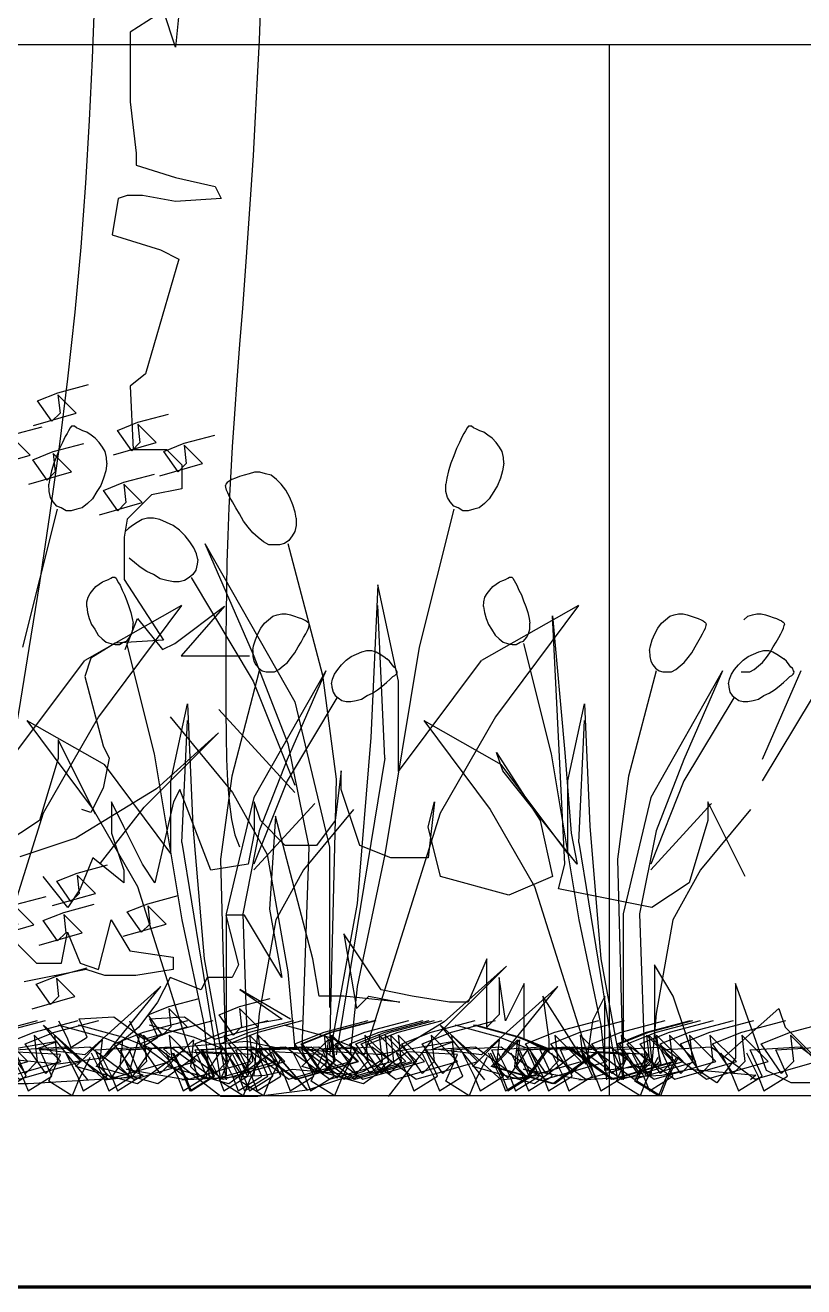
# Model space of a CAD drawing. Header units: metres. Extents: x -109 to 591, y -5 to 592.
# Drawn here: x 586.758 to 587.166, y 6.575 to 7.235 of the extents above; entities that cross this region are included whole.
import ezdxf

# ---------------------------------------------------------------- set-up
doc = ezdxf.new("R2010")
doc.units = ezdxf.units.M
doc.header["$LTSCALE"] = 0.03
doc.layers.add('ARBOLES', color=118, linetype='Continuous')
doc.layers.add('Areas verdes', color=74, linetype='Continuous')
doc.layers.add('Muro', color=7, linetype='Continuous', lineweight=70)
doc.layers.add('Muro bajo', color=7, linetype='Continuous', lineweight=30)

# ---------------------------------------------------------------- blocks, each defined once
blk = doc.blocks.new('palm1')
at = {"layer": 'ARBOLES', "color": 33}
for points in [[(295.68638, 19.70565), (295.68803, 19.66105), (295.69019, 19.616), (295.69297, 19.57033), (295.69646, 19.5239), (295.70077, 19.47655), (295.70599, 19.42812), (295.71218, 19.37865), (295.71911, 19.32888), (295.72649, 19.27971), (295.73406, 19.23208), (295.74152, 19.1869), (295.7486, 19.14509), (295.75502, 19.10756), (295.76049, 19.07524)], [(295.56564, 19.70102), (295.56679, 19.67435), (295.56809, 19.64684), (295.56955, 19.61877), (295.57116, 19.59044), (295.57292, 19.56213), (295.57483, 19.53409), (295.57684, 19.50647), (295.57888, 19.47939), (295.5809, 19.45297), (295.58285, 19.4273), (295.58466, 19.40253), (295.58628, 19.37874), (295.58765, 19.35607), (295.58873, 19.33458), (295.58954, 19.31414), (295.59013, 19.29458), (295.59052, 19.27573), (295.59075, 19.25742), (295.59087, 19.23948), (295.59092, 19.22172), (295.59093, 19.20398), (295.59091, 19.18618), (295.59077, 19.16859), (295.59041, 19.15158), (295.5897, 19.1355), (295.58853, 19.12073), (295.58678, 19.10763), (295.58435, 19.09655), (295.58111, 19.08787)], [(295.62082, 19.73728), (295.62742, 19.66911), (295.63622, 19.6955), (295.66042, 19.68011), (295.66042, 19.62953), (295.65602, 19.59215), (295.65602, 19.58336), (295.62742, 19.57456), (295.59881, 19.56796), (295.59441, 19.55917), (295.62742, 19.55697), (295.65162, 19.56137), (295.66262, 19.56137), (295.66922, 19.55917), (295.67362, 19.53278), (295.63842, 19.52179), (295.62522, 19.51519), (295.64942, 19.43164), (295.66042, 19.42284), (295.65822, 19.37666), (295.63402, 19.37666), (295.62302, 19.36567), (295.62302, 19.34808), (295.64502, 19.34368), (295.66262, 19.32609), (295.66482, 19.3129), (295.66482, 19.28211), (295.63622, 19.23814), (295.67142, 19.23594), (295.68903, 19.22494), (295.69343, 19.21175), (295.68022, 19.16118), (295.67582, 19.15238), (295.68022, 19.13039), (295.68903, 19.1128), (295.69563, 19.115)]]:
    blk.add_lwpolyline(points, dxfattribs=at)
at = {"layer": 'ARBOLES', "color": 108}
for points in [[(295.68577, 19.11151), (295.71286, 19.16566), (295.71286, 19.15212), (295.72641, 19.107), (295.7535, 19.08895)], [(295.21354, 19.0663), (295.24064, 19.12045), (295.24064, 19.10691), (295.25419, 19.06178), (295.28128, 19.04373), (295.34901, 19.05727), (295.3445, 19.07532), (295.35353, 19.25583), (295.3445, 19.15655), (295.33998, 19.09789), (295.33547, 19.07532), (295.38966, 19.14301), (295.39417, 19.15655), (295.36256, 19.10691), (295.35353, 19.0663), (295.38514, 19.05276), (295.43481, 19.0663), (295.44384, 19.1024), (295.43933, 19.12045), (295.44384, 19.07984), (295.47094, 19.07984), (295.49352, 19.08886), (295.50706, 19.12948), (295.50706, 19.14301), (295.51158, 19.10691), (295.52513, 19.08886), (295.5477, 19.08886), (295.56577, 19.10691), (295.57028, 19.12045), (295.57028, 19.09789), (295.5748, 19.07532), (295.60189, 19.07081), (295.62447, 19.12948), (295.62899, 19.12045), (295.64253, 19.06178), (295.65156, 19.07532), (295.66511, 19.1024), (295.67414, 19.12045), (295.67414, 19.09789), (295.66511, 19.07081), (295.66511, 19.06178), (295.68769, 19.07984), (295.69672, 19.05727), (295.70575, 19.04373), (295.72381, 19.0663)]]:
    blk.add_lwpolyline(points, dxfattribs=at)
at = {"layer": 'ARBOLES', "color": 53}
for points in [[(295.66409, 19.23123), (295.65506, 19.2538), (295.63699, 19.23123), (295.62796, 19.23575), (295.59184, 19.26282), (295.62345, 19.22672), (295.60087, 19.22672), (295.58732, 19.22672), (295.57377, 19.22672)], [(295.682, 19.07599), (295.65039, 19.11661), (295.5962, 19.17076), (295.64136, 19.13014), (295.70006, 19.09404), (295.7407, 19.08051)], [(295.47275, 18.90644), (295.44114, 18.94706), (295.38695, 19.00121), (295.43211, 18.9606), (295.49081, 18.92449), (295.53146, 18.91096), (295.56307, 18.94706), (295.53146, 18.91096), (295.56758, 18.90644), (295.59467, 18.90644), (295.65338, 18.95157), (295.66241, 18.91998), (295.73466, 18.91547), (295.80691, 18.91547)]]:
    blk.add_lwpolyline(points, dxfattribs=at)
at = {"layer": 'ARBOLES', "color": 72}
for points in [[(295.75563, 19.03031), (295.72853, 19.00324), (295.7195, 19.00324), (295.71047, 19.00324), (295.70595, 19.0258), (295.69692, 19.00324), (295.68338, 18.99872), (295.67434, 19.03482), (295.6608, 19.01226), (295.62919, 19.00775), (295.62919, 18.99872), (295.65628, 18.99421), (295.67886, 18.99421), (295.69241, 18.99872), (295.73756, 18.9897)], [(295.22959, 18.93428), (295.18895, 18.97038), (295.18443, 18.95684), (295.15734, 18.92976)], [(295.16637, 18.91623), (295.17992, 18.91623), (295.19798, 18.92525), (295.22056, 18.98843), (295.22056, 18.97038), (295.22056, 18.93428), (295.23411, 18.91623), (295.24765, 18.92525), (295.26572, 18.9794), (295.27926, 19.00197), (295.27926, 18.95233), (295.27475, 18.92976), (295.31539, 18.92525), (295.31539, 18.9794), (295.32442, 18.96135), (295.32894, 18.92976), (295.36055, 18.9794), (295.35603, 18.94781), (295.35603, 18.93879), (295.37409, 18.94781), (295.37409, 18.98843), (295.38764, 18.96135), (295.39216, 18.99294), (295.39216, 18.96587), (295.40119, 18.95684), (295.40119, 19.00648), (295.41473, 18.97489), (295.42828, 18.97489), (295.45537, 18.9794), (295.47795, 18.98392), (295.50505, 19.02453), (295.49602, 18.97038), (295.48698, 18.9794), (295.46441, 18.97489), (295.50505, 18.9794), (295.52311, 18.9794), (295.52763, 19.00648), (295.55472, 19.11027), (295.55923, 19.04258), (295.5502, 18.99294), (295.5773, 19.03807), (295.59084, 19.03807), (295.58181, 19.00197), (295.58633, 18.99294), (295.60439, 18.99294), (295.60891, 18.98392), (295.63149, 18.99294), (295.64052, 18.97489), (295.65406, 18.95684), (295.68116, 18.93428), (295.71277, 18.92976), (295.75792, 18.93428)]]:
    blk.add_lwpolyline(points, dxfattribs=at)

msp = doc.modelspace()

# ---------------------------------------------------------------- linework, layer by layer
msp.add_line((587.06392, 7.22491), (587.06392, 6.67491))
at = {"layer": 'Areas verdes', "color": 6, "linetype": 'Continuous'}
for p, q in [((586.77908, 7.01989), (586.77776, 7.01678)), ((586.78009, 7.02144), (586.77908, 7.01989)), ((586.78094, 7.02299), (586.78009, 7.02144)), ((586.78172, 7.02454), (586.78094, 7.02299)), ((586.78242, 7.02532), (586.78172, 7.02454)), ((586.78312, 7.02532), (586.78242, 7.02532)), ((586.78405, 7.02532), (586.78312, 7.02532)), ((586.78513, 7.02454), (586.78405, 7.02532)), ((586.78661, 7.02377), (586.78513, 7.02454)), ((586.78839, 7.02299), (586.78661, 7.02377)), ((586.79049, 7.02221), (586.78839, 7.02299)), ((586.79266, 7.02066), (586.79049, 7.02221)), ((586.79483, 7.01911), (586.79266, 7.02066)), ((586.98681, 7.01989), (586.9855, 7.01678)), ((586.98782, 7.02144), (586.98681, 7.01989)), ((586.98868, 7.02299), (586.98782, 7.02144)), ((586.98945, 7.02454), (586.98868, 7.02299)), ((586.99015, 7.02532), (586.98945, 7.02454)), ((586.99085, 7.02532), (586.99015, 7.02532)), ((586.99178, 7.02532), (586.99085, 7.02532)), ((586.99287, 7.02454), (586.99178, 7.02532)), ((586.99434, 7.02377), (586.99287, 7.02454)), ((586.99613, 7.02299), (586.99434, 7.02377)), ((586.99822, 7.02221), (586.99613, 7.02299)), ((587.00039, 7.02066), (586.99822, 7.02221)), ((587.00257, 7.01911), (587.00039, 7.02066)), ((586.77621, 7.01368), (586.77474, 7.0098)), ((586.77776, 7.01678), (586.77621, 7.01368)), ((586.79693, 7.01678), (586.79483, 7.01911)), ((586.79863, 7.01445), (586.79693, 7.01678)), ((586.80003, 7.01213), (586.79863, 7.01445)), ((586.98394, 7.01368), (586.98247, 7.0098)), ((586.9855, 7.01678), (586.98394, 7.01368)), ((587.00466, 7.01678), (587.00257, 7.01911)), ((587.00637, 7.01445), (587.00466, 7.01678)), ((587.00776, 7.01213), (587.00637, 7.01445)), ((586.77474, 7.0098), (586.77326, 7.00592)), ((586.80073, 7.00902), (586.80003, 7.01213)), ((586.80088, 7.00592), (586.80073, 7.00902)), ((586.98247, 7.0098), (586.981, 7.00592)), ((587.00846, 7.00902), (587.00776, 7.01213)), ((587.00862, 7.00592), (587.00846, 7.00902)), ((586.77202, 7.00204), (586.77109, 6.99816)), ((586.77326, 7.00592), (586.77202, 7.00204)), ((586.80034, 7.00204), (586.79925, 6.99816)), ((586.80088, 7.00592), (586.80034, 7.00204)), ((586.87275, 6.99971), (586.87035, 6.99894)), ((586.87539, 7.00049), (586.87275, 6.99971)), ((586.87819, 7.00126), (586.87539, 7.00049)), ((586.88106, 7.00126), (586.87819, 7.00126)), ((586.88401, 7.00049), (586.88106, 7.00126)), ((586.88688, 6.99971), (586.88401, 7.00049)), ((586.88967, 6.99738), (586.88688, 6.99971)), ((586.97975, 7.00204), (586.97882, 6.99816)), ((586.981, 7.00592), (586.97975, 7.00204)), ((587.00807, 7.00204), (587.00699, 6.99816)), ((587.00862, 7.00592), (587.00807, 7.00204)), ((586.77109, 6.99816), (586.77062, 6.99506)), ((586.7707, 6.99118), (586.77062, 6.99506)), ((586.7977, 6.99428), (586.79569, 6.99118)), ((586.79925, 6.99816), (586.7977, 6.99428)), ((586.86329, 6.99506), (586.86306, 6.99428)), ((586.86313, 6.99351), (586.86306, 6.99428)), ((586.86352, 6.99195), (586.86313, 6.99351)), ((586.86391, 6.99583), (586.86329, 6.99506)), ((586.86499, 6.99661), (586.86391, 6.99583)), ((586.86639, 6.99738), (586.86499, 6.99661)), ((586.86818, 6.99816), (586.86639, 6.99738)), ((586.87035, 6.99894), (586.86818, 6.99816)), ((586.89223, 6.99506), (586.88967, 6.99738)), ((586.89464, 6.99195), (586.89223, 6.99506)), ((586.97882, 6.99816), (586.97836, 6.99506)), ((586.97843, 6.99118), (586.97836, 6.99506)), ((587.00544, 6.99428), (587.00342, 6.99118)), ((587.00699, 6.99816), (587.00544, 6.99428)), ((586.77148, 6.98807), (586.7707, 6.99118)), ((586.77287, 6.98575), (586.77148, 6.98807)), ((586.79336, 6.9873), (586.7908, 6.98497)), ((586.79569, 6.99118), (586.79336, 6.9873)), ((586.8643, 6.9904), (586.86352, 6.99195)), ((586.86538, 6.98807), (586.8643, 6.9904)), ((586.86678, 6.98575), (586.86538, 6.98807)), ((586.89665, 6.98807), (586.89464, 6.99195)), ((586.89828, 6.98419), (586.89665, 6.98807)), ((586.97921, 6.98807), (586.97843, 6.99118)), ((586.98061, 6.98575), (586.97921, 6.98807)), ((587.00109, 6.9873), (586.99853, 6.98497)), ((587.00342, 6.99118), (587.00109, 6.9873)), ((586.77474, 6.98342), (586.77287, 6.98575)), ((586.77699, 6.98264), (586.77474, 6.98342)), ((586.77955, 6.98109), (586.77699, 6.98264)), ((586.78234, 6.98109), (586.77955, 6.98109)), ((586.78521, 6.98187), (586.78234, 6.98109)), ((586.78808, 6.98264), (586.78521, 6.98187)), ((586.7908, 6.98497), (586.78808, 6.98264)), ((586.86841, 6.98264), (586.86678, 6.98575)), ((586.87035, 6.97954), (586.86841, 6.98264)), ((586.87252, 6.97566), (586.87035, 6.97954)), ((586.89945, 6.98031), (586.89828, 6.98419)), ((586.90007, 6.97721), (586.89945, 6.98031)), ((586.98247, 6.98342), (586.98061, 6.98575)), ((586.98472, 6.98264), (586.98247, 6.98342)), ((586.98728, 6.98109), (586.98472, 6.98264)), ((586.99007, 6.98109), (586.98728, 6.98109)), ((586.99294, 6.98187), (586.99007, 6.98109)), ((586.99582, 6.98264), (586.99294, 6.98187)), ((586.99853, 6.98497), (586.99582, 6.98264)), ((586.81433, 6.97333), (586.81223, 6.97178)), ((586.81673, 6.97488), (586.81433, 6.97333)), ((586.81937, 6.97643), (586.81673, 6.97488)), ((586.82224, 6.97721), (586.81937, 6.97643)), ((586.82535, 6.97721), (586.82224, 6.97721)), ((586.82868, 6.97643), (586.82535, 6.97721)), ((586.83217, 6.97488), (586.82868, 6.97643)), ((586.83559, 6.97333), (586.83217, 6.97488)), ((586.83892, 6.971), (586.83559, 6.97333)), ((586.87485, 6.97256), (586.87252, 6.97566)), ((586.89999, 6.97333), (586.89929, 6.97023)), ((586.90007, 6.97721), (586.89999, 6.97333)), ((586.81045, 6.97023), (586.81223, 6.97178)), ((586.84187, 6.9679), (586.83892, 6.971)), ((586.84443, 6.9648), (586.84187, 6.9679)), ((586.87733, 6.96945), (586.87485, 6.97256)), ((586.88005, 6.96712), (586.87733, 6.96945)), ((586.88284, 6.9648), (586.88005, 6.96712)), ((586.89797, 6.9679), (586.89611, 6.96557)), ((586.89929, 6.97023), (586.89797, 6.9679)), ((586.84653, 6.96169), (586.84443, 6.9648)), ((586.84785, 6.95859), (586.84653, 6.96169)), ((586.88571, 6.96324), (586.88284, 6.9648)), ((586.88858, 6.96324), (586.88571, 6.96324)), ((586.8913, 6.96324), (586.88858, 6.96324)), ((586.89386, 6.96402), (586.8913, 6.96324)), ((586.89611, 6.96557), (586.89386, 6.96402)), ((586.81534, 6.95393), (586.81254, 6.95626)), ((586.81844, 6.95161), (586.81534, 6.95393)), ((586.84823, 6.95316), (586.84746, 6.95005)), ((586.84847, 6.95549), (586.84785, 6.95859)), ((586.84847, 6.95549), (586.84823, 6.95316)), ((586.82178, 6.94928), (586.81844, 6.95161)), ((586.82527, 6.94773), (586.82178, 6.94928)), ((586.82884, 6.9454), (586.82527, 6.94773)), ((586.84598, 6.94773), (586.84405, 6.94617)), ((586.84746, 6.95005), (586.84598, 6.94773)), ((586.79357, 6.93958), (586.79525, 6.94144)), ((586.79525, 6.94144), (586.79699, 6.94268)), ((586.79699, 6.94268), (586.79873, 6.94392)), ((586.79873, 6.94392), (586.8004, 6.94454)), ((586.8004, 6.94454), (586.80183, 6.94516)), ((586.80183, 6.94516), (586.80301, 6.94579)), ((586.80301, 6.94579), (586.80388, 6.94641)), ((586.80388, 6.94641), (586.80462, 6.94641)), ((586.80462, 6.94641), (586.80518, 6.94641)), ((586.80518, 6.94641), (586.80574, 6.94579)), ((586.80574, 6.94579), (586.80636, 6.94454)), ((586.80636, 6.94454), (586.80704, 6.9433)), ((586.80704, 6.9433), (586.80785, 6.94206)), ((586.80785, 6.94206), (586.80891, 6.93958)), ((586.83233, 6.94462), (586.82884, 6.9454)), ((586.83574, 6.94385), (586.83233, 6.94462)), ((586.83885, 6.94385), (586.83574, 6.94385)), ((586.84164, 6.94462), (586.83885, 6.94385)), ((586.84405, 6.94617), (586.84164, 6.94462)), ((587.00131, 6.93958), (587.00298, 6.94144)), ((587.00298, 6.94144), (587.00472, 6.94268)), ((587.00472, 6.94268), (587.00646, 6.94392)), ((587.00646, 6.94392), (587.00814, 6.94454)), ((587.00814, 6.94454), (587.00956, 6.94516)), ((587.00956, 6.94516), (587.01074, 6.94579)), ((587.01074, 6.94579), (587.01161, 6.94641)), ((587.01161, 6.94641), (587.01236, 6.94641)), ((587.01236, 6.94641), (587.01292, 6.94641)), ((587.01292, 6.94641), (587.01347, 6.94579)), ((587.01347, 6.94579), (587.0141, 6.94454)), ((587.0141, 6.94454), (587.01478, 6.9433)), ((587.01478, 6.9433), (587.01558, 6.94206)), ((587.01558, 6.94206), (587.01664, 6.93958)), ((586.79041, 6.93089), (586.79053, 6.93337)), ((586.79053, 6.93337), (586.79109, 6.93585)), ((586.79109, 6.93585), (586.79221, 6.93772)), ((586.79221, 6.93772), (586.79357, 6.93958)), ((586.80891, 6.93958), (586.81015, 6.93709)), ((586.81015, 6.93709), (586.81133, 6.93399)), ((586.81133, 6.93399), (586.81251, 6.93089)), ((586.99814, 6.93089), (586.99827, 6.93337)), ((586.99827, 6.93337), (586.99882, 6.93585)), ((586.99882, 6.93585), (586.99994, 6.93772)), ((586.99994, 6.93772), (587.00131, 6.93958)), ((587.01664, 6.93958), (587.01788, 6.93709)), ((587.01788, 6.93709), (587.01906, 6.93399)), ((587.01906, 6.93399), (587.02024, 6.93089)), ((586.79041, 6.93089), (586.79084, 6.92778)), ((586.79084, 6.92778), (586.79171, 6.92468)), ((586.81251, 6.93089), (586.8135, 6.92778)), ((586.8135, 6.92778), (586.81424, 6.92468)), ((586.8901, 6.92654), (586.89246, 6.92716)), ((586.89246, 6.92716), (586.89475, 6.92716)), ((586.89475, 6.92716), (586.89699, 6.92654)), ((586.99814, 6.93089), (586.99858, 6.92778)), ((586.99858, 6.92778), (586.99945, 6.92468)), ((587.02024, 6.93089), (587.02123, 6.92778)), ((587.02123, 6.92778), (587.02198, 6.92468)), ((587.09783, 6.92654), (587.10019, 6.92716)), ((587.10019, 6.92716), (587.10249, 6.92716)), ((587.10249, 6.92716), (587.10472, 6.92654)), ((587.13878, 6.92654), (587.14113, 6.92716)), ((587.14113, 6.92716), (587.14343, 6.92716)), ((587.14343, 6.92716), (587.14567, 6.92654)), ((586.79171, 6.92468), (586.79295, 6.92158)), ((586.79295, 6.92158), (586.79457, 6.91909)), ((586.81424, 6.92468), (586.81462, 6.9222)), ((586.81455, 6.91909), (586.81462, 6.9222)), ((586.88159, 6.91971), (586.88352, 6.9222)), ((586.88352, 6.9222), (586.88557, 6.92406)), ((586.88557, 6.92406), (586.8878, 6.92592)), ((586.8878, 6.92592), (586.8901, 6.92654)), ((586.89699, 6.92654), (586.8991, 6.92592)), ((586.8991, 6.92592), (586.90102, 6.9253)), ((586.90102, 6.9253), (586.90276, 6.92468)), ((586.90276, 6.92468), (586.90419, 6.92406)), ((586.90419, 6.92406), (586.90531, 6.92344)), ((586.90531, 6.92344), (586.90618, 6.92282)), ((586.90618, 6.92282), (586.90667, 6.9222)), ((586.90649, 6.91971), (586.9068, 6.92096)), ((586.90667, 6.9222), (586.90686, 6.92158)), ((586.9068, 6.92096), (586.90686, 6.92158)), ((586.99945, 6.92468), (587.00069, 6.92158)), ((587.00069, 6.92158), (587.0023, 6.91909)), ((587.02198, 6.92468), (587.02235, 6.9222)), ((587.02229, 6.91909), (587.02235, 6.9222)), ((587.08933, 6.91971), (587.09125, 6.9222)), ((587.09125, 6.9222), (587.0933, 6.92406)), ((587.0933, 6.92406), (587.09554, 6.92592)), ((587.09554, 6.92592), (587.09783, 6.92654)), ((587.10472, 6.92654), (587.10683, 6.92592)), ((587.10683, 6.92592), (587.10876, 6.9253)), ((587.10876, 6.9253), (587.1105, 6.92468)), ((587.1105, 6.92468), (587.11192, 6.92406)), ((587.11192, 6.92406), (587.11304, 6.92344)), ((587.11304, 6.92344), (587.11391, 6.92282)), ((587.11391, 6.92282), (587.11441, 6.9222)), ((587.11422, 6.91971), (587.11453, 6.92096)), ((587.11441, 6.9222), (587.11459, 6.92158)), ((587.11453, 6.92096), (587.11459, 6.92158)), ((587.13424, 6.92406), (587.13648, 6.92592)), ((587.13648, 6.92592), (587.13878, 6.92654)), ((587.14567, 6.92654), (587.14778, 6.92592)), ((587.14778, 6.92592), (587.1497, 6.9253)), ((587.1497, 6.9253), (587.15144, 6.92468)), ((587.15144, 6.92468), (587.15287, 6.92406)), ((587.15287, 6.92406), (587.15398, 6.92344)), ((587.15398, 6.92344), (587.15485, 6.92282)), ((587.15485, 6.92282), (587.15535, 6.9222)), ((587.15516, 6.91971), (587.15547, 6.92096)), ((587.15535, 6.9222), (587.15554, 6.92158)), ((587.15547, 6.92096), (587.15554, 6.92158)), ((586.79457, 6.91909), (586.79643, 6.91599)), ((586.79643, 6.91599), (586.79848, 6.91413)), ((586.79848, 6.91413), (586.80065, 6.91227)), ((586.81133, 6.91289), (586.81282, 6.91475)), ((586.81282, 6.91475), (586.81393, 6.91661)), ((586.81393, 6.91661), (586.81455, 6.91909)), ((586.87775, 6.9104), (586.87868, 6.91351)), ((586.87868, 6.91351), (586.87998, 6.91661)), ((586.87998, 6.91661), (586.88159, 6.91971)), ((586.90258, 6.91227), (586.90388, 6.91475)), ((586.90388, 6.91475), (586.905, 6.91661)), ((586.905, 6.91661), (586.90587, 6.91847)), ((586.90587, 6.91847), (586.90649, 6.91971)), ((587.0023, 6.91909), (587.00416, 6.91599)), ((587.00416, 6.91599), (587.00621, 6.91413)), ((587.00621, 6.91413), (587.00838, 6.91227)), ((587.01906, 6.91289), (587.02055, 6.91475)), ((587.02055, 6.91475), (587.02167, 6.91661)), ((587.02167, 6.91661), (587.02229, 6.91909)), ((587.08548, 6.9104), (587.08641, 6.91351)), ((587.08641, 6.91351), (587.08771, 6.91661)), ((587.08771, 6.91661), (587.08933, 6.91971)), ((587.11031, 6.91227), (587.11161, 6.91475)), ((587.11161, 6.91475), (587.11273, 6.91661)), ((587.11273, 6.91661), (587.1136, 6.91847)), ((587.1136, 6.91847), (587.11422, 6.91971)), ((587.15125, 6.91227), (587.15256, 6.91475)), ((587.15256, 6.91475), (587.15367, 6.91661)), ((587.15367, 6.91661), (587.15454, 6.91847)), ((587.15454, 6.91847), (587.15516, 6.91971)), ((586.80065, 6.91227), (586.80295, 6.91164)), ((586.80295, 6.91164), (586.80524, 6.91102)), ((586.80524, 6.91102), (586.80748, 6.91102)), ((586.80748, 6.91102), (586.80953, 6.91227)), ((586.80953, 6.91227), (586.81133, 6.91289)), ((586.87725, 6.90792), (586.87775, 6.9104)), ((586.87725, 6.90792), (586.87731, 6.90482)), ((586.89929, 6.90668), (586.90102, 6.90978)), ((586.90102, 6.90978), (586.90258, 6.91227)), ((586.93156, 6.90606), (586.93436, 6.9073)), ((586.93436, 6.9073), (586.93703, 6.90792)), ((586.93703, 6.90792), (586.93951, 6.90792)), ((586.93951, 6.90792), (586.94181, 6.9073)), ((586.94181, 6.9073), (586.94392, 6.90606)), ((587.00838, 6.91227), (587.01068, 6.91164)), ((587.01068, 6.91164), (587.01298, 6.91102)), ((587.01298, 6.91102), (587.01521, 6.91102)), ((587.01521, 6.91102), (587.01726, 6.91227)), ((587.01726, 6.91227), (587.01906, 6.91289)), ((587.08498, 6.90792), (587.08548, 6.9104)), ((587.08498, 6.90792), (587.08505, 6.90482)), ((587.10702, 6.90668), (587.10876, 6.90978)), ((587.10876, 6.90978), (587.11031, 6.91227)), ((587.1393, 6.90606), (587.14209, 6.9073)), ((587.14209, 6.9073), (587.14476, 6.90792)), ((587.14476, 6.90792), (587.14724, 6.90792)), ((587.14724, 6.90792), (587.14954, 6.9073)), ((587.14796, 6.90668), (587.1497, 6.90978)), ((587.14954, 6.9073), (587.15165, 6.90606)), ((587.1497, 6.90978), (587.15125, 6.91227)), ((586.87731, 6.90482), (586.87787, 6.90233)), ((586.87787, 6.90233), (586.87893, 6.90047)), ((586.87893, 6.90047), (586.88042, 6.89861)), ((586.89326, 6.89985), (586.89544, 6.90171)), ((586.89544, 6.90171), (586.89742, 6.9042)), ((586.89742, 6.9042), (586.89929, 6.90668)), ((586.92176, 6.89799), (586.9238, 6.90047)), ((586.9238, 6.90047), (586.92616, 6.90295)), ((586.92616, 6.90295), (586.92883, 6.90482)), ((586.92883, 6.90482), (586.93156, 6.90606)), ((586.94392, 6.90606), (586.94584, 6.90482)), ((586.94584, 6.90482), (586.94752, 6.90357)), ((586.94894, 6.90233), (586.94752, 6.90357)), ((586.95025, 6.90047), (586.94894, 6.90233)), ((586.95124, 6.89923), (586.95025, 6.90047)), ((587.08505, 6.90482), (587.0856, 6.90233)), ((587.0856, 6.90233), (587.08666, 6.90047)), ((587.08666, 6.90047), (587.08815, 6.89861)), ((587.101, 6.89985), (587.10317, 6.90171)), ((587.10317, 6.90171), (587.10516, 6.9042)), ((587.10516, 6.9042), (587.10702, 6.90668)), ((587.12949, 6.89799), (587.13154, 6.90047)), ((587.13154, 6.90047), (587.1339, 6.90295)), ((587.1339, 6.90295), (587.13657, 6.90482)), ((587.13657, 6.90482), (587.1393, 6.90606)), ((587.14194, 6.89985), (587.14411, 6.90171)), ((587.14411, 6.90171), (587.1461, 6.9042)), ((587.1461, 6.9042), (587.14796, 6.90668)), ((587.15165, 6.90606), (587.15357, 6.90482)), ((587.15357, 6.90482), (587.15525, 6.90357)), ((587.15668, 6.90233), (587.15525, 6.90357)), ((587.15798, 6.90047), (587.15668, 6.90233)), ((587.15898, 6.89923), (587.15798, 6.90047)), ((586.88042, 6.89861), (586.88222, 6.89737)), ((586.88222, 6.89737), (586.88426, 6.89675)), ((586.88426, 6.89675), (586.88644, 6.89675)), ((586.88644, 6.89675), (586.88873, 6.89675)), ((586.88873, 6.89675), (586.89103, 6.89799)), ((586.89103, 6.89799), (586.89326, 6.89985)), ((586.91903, 6.89302), (586.92008, 6.89551)), ((586.92008, 6.89551), (586.92176, 6.89799)), ((586.94919, 6.89302), (586.95068, 6.89426)), ((586.95068, 6.89426), (586.95174, 6.89488)), ((586.95205, 6.89861), (586.95124, 6.89923)), ((586.95174, 6.89488), (586.95242, 6.89551)), ((586.95261, 6.89737), (586.95205, 6.89861)), ((586.95242, 6.89551), (586.95279, 6.89613)), ((586.95286, 6.89675), (586.95261, 6.89737)), ((586.95279, 6.89613), (586.95286, 6.89675)), ((587.08815, 6.89861), (587.08995, 6.89737)), ((587.08995, 6.89737), (587.092, 6.89675)), ((587.092, 6.89675), (587.09417, 6.89675)), ((587.09417, 6.89675), (587.09647, 6.89675)), ((587.09647, 6.89675), (587.09876, 6.89799)), ((587.09876, 6.89799), (587.101, 6.89985)), ((587.12676, 6.89302), (587.12781, 6.89551)), ((587.12781, 6.89551), (587.12949, 6.89799)), ((587.13294, 6.89675), (587.13511, 6.89675)), ((587.13511, 6.89675), (587.13741, 6.89675)), ((587.13741, 6.89675), (587.13971, 6.89799)), ((587.13971, 6.89799), (587.14194, 6.89985)), ((587.15693, 6.89302), (587.15842, 6.89426)), ((587.15842, 6.89426), (587.15947, 6.89488)), ((587.15978, 6.89861), (587.15898, 6.89923)), ((587.15947, 6.89488), (587.16015, 6.89551)), ((587.16034, 6.89737), (587.15978, 6.89861)), ((587.16015, 6.89551), (587.16053, 6.89613)), ((587.16059, 6.89675), (587.16034, 6.89737)), ((587.16053, 6.89613), (587.16059, 6.89675)), ((586.91853, 6.89054), (586.91903, 6.89302)), ((586.91853, 6.89054), (586.91871, 6.88868)), ((586.91871, 6.88868), (586.91934, 6.88619)), ((586.93988, 6.88557), (586.94255, 6.88744)), ((586.94255, 6.88744), (586.94503, 6.8893)), ((586.94503, 6.8893), (586.94727, 6.89116)), ((586.94727, 6.89116), (586.94919, 6.89302)), ((587.12626, 6.89054), (587.12676, 6.89302)), ((587.12626, 6.89054), (587.12645, 6.88868)), ((587.12645, 6.88868), (587.12707, 6.88619)), ((587.14762, 6.88557), (587.15029, 6.88744)), ((587.15029, 6.88744), (587.15277, 6.8893)), ((587.15277, 6.8893), (587.155, 6.89116)), ((587.155, 6.89116), (587.15693, 6.89302)), ((586.91934, 6.88619), (586.92051, 6.88433)), ((586.92051, 6.88433), (586.92207, 6.88309)), ((586.92207, 6.88309), (586.92399, 6.88185)), ((586.92399, 6.88185), (586.92623, 6.88123)), ((586.92623, 6.88123), (586.92871, 6.88123)), ((586.92871, 6.88123), (586.93144, 6.88185)), ((586.93144, 6.88185), (586.93423, 6.88247)), ((586.93423, 6.88247), (586.93709, 6.88433)), ((586.93709, 6.88433), (586.93988, 6.88557)), ((587.12707, 6.88619), (587.12825, 6.88433)), ((587.12825, 6.88433), (587.1298, 6.88309)), ((587.1298, 6.88309), (587.13172, 6.88185)), ((587.13172, 6.88185), (587.13396, 6.88123)), ((587.13396, 6.88123), (587.13644, 6.88123)), ((587.13644, 6.88123), (587.13917, 6.88185)), ((587.13917, 6.88185), (587.14197, 6.88247)), ((587.14197, 6.88247), (587.14482, 6.88433)), ((587.14482, 6.88433), (587.14762, 6.88557))]:
    msp.add_line(p, q, dxfattribs=at)
at = {"layer": 'Areas verdes', "linetype": 'Continuous'}
for p, q in [((586.77489, 6.98187), (586.75673, 6.90971)), ((586.98262, 6.98187), (586.96447, 6.90971)), ((586.85227, 6.96402), (586.87756, 6.90583)), ((586.85227, 6.96402), (586.89929, 6.881)), ((586.89572, 6.96402), (586.9138, 6.89496)), ((586.84498, 6.94617), (586.87756, 6.89186)), ((586.94274, 6.94229), (586.93917, 6.86237)), ((586.95361, 6.89186), (586.94274, 6.94229)), ((586.84007, 6.93143), (586.78932, 6.90272)), ((586.84007, 6.93143), (586.79662, 6.87324)), ((586.94639, 6.85151), (586.94274, 6.93143)), ((587.0478, 6.93143), (586.99706, 6.90272)), ((587.0478, 6.93143), (587.00435, 6.87324)), ((586.8112, 6.91164), (586.82573, 6.85392)), ((586.96447, 6.90971), (586.94639, 6.80108)), ((587.01894, 6.91164), (587.03346, 6.85392)), ((586.74587, 6.84453), (586.78932, 6.90272)), ((586.87756, 6.90583), (586.89572, 6.85927)), ((586.95361, 6.84453), (586.99706, 6.90272)), ((586.88073, 6.89737), (586.86626, 6.84212)), ((586.91549, 6.89737), (586.87787, 6.83095)), ((586.91549, 6.89737), (586.89525, 6.85081)), ((586.9138, 6.89496), (586.92102, 6.84065)), ((587.08846, 6.89737), (587.074, 6.84212)), ((587.12322, 6.89737), (587.0856, 6.83095)), ((587.12322, 6.89737), (587.10298, 6.85081)), ((587.16416, 6.89737), (587.14393, 6.85081)), ((586.87756, 6.89186), (586.89929, 6.83754)), ((586.95361, 6.84453), (586.95361, 6.89186)), ((586.92132, 6.88309), (586.89525, 6.83964)), ((586.89929, 6.881), (586.91745, 6.80496)), ((587.12906, 6.88309), (587.10298, 6.83964)), ((587.17, 6.88309), (587.14393, 6.83964)), ((586.83442, 6.83964), (586.84311, 6.87999)), ((586.84311, 6.87999), (586.84596, 6.81605)), ((586.89929, 6.83367), (586.85949, 6.87712)), ((587.04215, 6.83964), (587.05084, 6.87999)), ((587.05084, 6.87999), (587.0537, 6.81605)), ((586.75906, 6.8713), (586.79966, 6.84833)), ((586.75906, 6.8713), (586.79382, 6.82474)), ((586.79662, 6.87324), (586.7676, 6.8228)), ((586.83411, 6.87324), (586.8667, 6.83367)), ((586.84019, 6.80736), (586.84311, 6.8713)), ((586.96679, 6.8713), (587.00739, 6.84833)), ((586.96679, 6.8713), (587.00156, 6.82474)), ((587.00435, 6.87324), (586.97533, 6.8228)), ((587.04793, 6.80736), (587.05084, 6.8713)), ((586.93917, 6.86237), (586.93188, 6.77547)), ((586.89572, 6.85927), (586.90658, 6.80496)), ((586.83442, 6.80177), (586.79966, 6.84833)), ((586.82573, 6.85392), (586.84019, 6.76701)), ((586.89525, 6.85081), (586.88073, 6.81357)), ((586.94639, 6.85151), (586.92102, 6.69633)), ((587.04215, 6.80177), (587.00739, 6.84833)), ((587.03346, 6.85392), (587.04793, 6.76701)), ((587.10298, 6.85081), (587.08846, 6.81357)), ((586.86626, 6.84212), (586.86049, 6.79867)), ((587.074, 6.84212), (587.06822, 6.79867)), ((586.83442, 6.80177), (586.83442, 6.83964)), ((586.89525, 6.83964), (586.87787, 6.79619)), ((586.92102, 6.84065), (586.91745, 6.69943)), ((587.04215, 6.80177), (587.04215, 6.83964)), ((587.10298, 6.83964), (587.0856, 6.79619)), ((586.87787, 6.83095), (586.86335, 6.77012)), ((586.8667, 6.83367), (586.88486, 6.80108)), ((586.87787, 6.79308), (586.90971, 6.82784)), ((587.0856, 6.83095), (587.07108, 6.77012)), ((587.0856, 6.79308), (587.11745, 6.82784)), ((586.7676, 6.8228), (586.72779, 6.69633)), ((586.79382, 6.82474), (586.81704, 6.78439)), ((586.93001, 6.82474), (586.90394, 6.79308)), ((586.97533, 6.8228), (586.93553, 6.69633)), ((587.00156, 6.82474), (587.02477, 6.78439)), ((587.13775, 6.82474), (587.11168, 6.79308)), ((586.84596, 6.81605), (586.8518, 6.74653)), ((587.0537, 6.81605), (587.05953, 6.74653)), ((586.88073, 6.81357), (586.87204, 6.77012)), ((587.08846, 6.81357), (587.07977, 6.77012)), ((586.84019, 6.80736), (586.86049, 6.68321)), ((586.90658, 6.80496), (586.90294, 6.69943)), ((586.91745, 6.80496), (586.91745, 6.72116)), ((587.04793, 6.80736), (587.06822, 6.68321)), ((586.86049, 6.79867), (586.86335, 6.6857)), ((586.88486, 6.80108), (586.89572, 6.73978)), ((586.94639, 6.80108), (586.93188, 6.73202)), ((587.06822, 6.79867), (587.07108, 6.6857)), ((586.90394, 6.79308), (586.88942, 6.76701)), ((587.11168, 6.79308), (587.09715, 6.76701)), ((586.81704, 6.78439), (586.84888, 6.68321)), ((587.02477, 6.78439), (587.05662, 6.68321)), ((586.93188, 6.77547), (586.91745, 6.69633)), ((586.86335, 6.77012), (586.86335, 6.70308)), ((586.87204, 6.77012), (586.87495, 6.6857)), ((587.07108, 6.77012), (587.07108, 6.70308)), ((587.07977, 6.77012), (587.08269, 6.6857)), ((586.84019, 6.76701), (586.8518, 6.71177)), ((586.88942, 6.76701), (586.88073, 6.71797)), ((587.04793, 6.76701), (587.05953, 6.71177)), ((587.09715, 6.76701), (587.08846, 6.71797)), ((586.8518, 6.74653), (586.86335, 6.68321)), ((587.05953, 6.74653), (587.07108, 6.68321)), ((586.89572, 6.73978), (586.89929, 6.69943)), ((586.82921, 6.73202), (586.78932, 6.69633)), ((586.80019, 6.69633), (586.82921, 6.73202)), ((586.87061, 6.73051), (586.89267, 6.71492)), ((586.89707, 6.71492), (586.87061, 6.73051)), ((586.93188, 6.73202), (586.92831, 6.69633)), ((587.03694, 6.73202), (586.99706, 6.69633)), ((587.00792, 6.69633), (587.03694, 6.73202)), ((586.88073, 6.71797), (586.87787, 6.6857)), ((587.08846, 6.71797), (587.0856, 6.6857)), ((586.76775, 6.71177), (586.79966, 6.68321)), ((586.79097, 6.68321), (586.76775, 6.71177)), ((586.8518, 6.71177), (586.85465, 6.68321)), ((586.89267, 6.71492), (586.88167, 6.71303)), ((586.97549, 6.71177), (587.00739, 6.68321)), ((586.9987, 6.68321), (586.97549, 6.71177)), ((587.05953, 6.71177), (587.06239, 6.68321)), ((586.77489, 6.70331), (586.73501, 6.69633)), ((586.76403, 6.69943), (586.77489, 6.70331)), ((586.874, 6.70331), (586.83054, 6.69943)), ((586.89207, 6.69943), (586.874, 6.70331)), ((586.98262, 6.70331), (586.94274, 6.69633)), ((586.97176, 6.69943), (586.98262, 6.70331)), ((586.78932, 6.69633), (586.76403, 6.69943)), ((586.83054, 6.69943), (586.83411, 6.69633)), ((586.94639, 6.69633), (586.89207, 6.69943)), ((586.99706, 6.69633), (586.97176, 6.69943)), ((586.79966, 6.68321), (586.81989, 6.6857)), ((586.8112, 6.6888), (586.84311, 6.68321)), ((586.81989, 6.6857), (586.8112, 6.6888)), ((586.84019, 6.68321), (586.88364, 6.6857)), ((586.88364, 6.6857), (586.89811, 6.6888)), ((586.89811, 6.6888), (586.93287, 6.6857)), ((586.93287, 6.6857), (586.93001, 6.68321)), ((587.00739, 6.68321), (587.02763, 6.6857)), ((587.01894, 6.6888), (587.05084, 6.68321)), ((587.02763, 6.6857), (587.01894, 6.6888)), ((587.04793, 6.68321), (587.09138, 6.6857)), ((587.09138, 6.6857), (587.10584, 6.6888)), ((587.10584, 6.6888), (587.1406, 6.6857)), ((587.1406, 6.6857), (587.13775, 6.68321))]:
    msp.add_line(p, q, dxfattribs=at)
at = {"layer": 'Areas verdes'}
for points in [[(586.76254, 7.02578), (586.78495, 7.03218), (586.77535, 7.04178), (586.77642, 7.03218), (586.77215, 7.02791), (586.76468, 7.03858), (586.77535, 7.04284), (586.79136, 7.04711)], [(586.80439, 7.01038), (586.8268, 7.01677), (586.8172, 7.02637), (586.81827, 7.01677), (586.814, 7.01251), (586.80653, 7.02317), (586.8172, 7.02744), (586.83321, 7.0317)], [(586.73832, 7.00377), (586.76072, 7.01017), (586.75112, 7.01977), (586.75219, 7.01017), (586.74792, 7.00591), (586.74045, 7.01657), (586.75112, 7.02083), (586.76713, 7.0251)], [(586.82862, 6.99937), (586.85103, 7.00577), (586.84143, 7.01536), (586.8425, 7.00577), (586.83823, 7.0015), (586.83076, 7.01217), (586.84143, 7.01643), (586.85744, 7.0207)], [(586.76004, 6.99502), (586.78245, 7.00142), (586.77285, 7.01101), (586.77391, 7.00142), (586.76964, 6.99715), (586.76217, 7.00781), (586.77285, 7.01208), (586.78885, 7.01634)], [(586.79702, 6.97895), (586.81943, 6.98535), (586.80982, 6.99495), (586.81089, 6.98535), (586.80662, 6.98109), (586.79915, 6.99175), (586.80982, 6.99601), (586.82583, 7.00028)], [(586.77254, 6.77442), (586.79495, 6.78081), (586.78534, 6.79041), (586.78641, 6.78081), (586.78214, 6.77655), (586.77467, 6.78721), (586.78534, 6.79148), (586.80135, 6.79574)], [(586.7403, 6.75794), (586.76271, 6.76434), (586.75311, 6.77393), (586.75417, 6.76434), (586.74991, 6.76007), (586.74244, 6.77073), (586.75311, 6.775), (586.76911, 6.77926)], [(586.76553, 6.75377), (586.78794, 6.76016), (586.77834, 6.76976), (586.7794, 6.76016), (586.77513, 6.7559), (586.76766, 6.76656), (586.77834, 6.77083), (586.79434, 6.77509)], [(586.80952, 6.75835), (586.83193, 6.76475), (586.82232, 6.77435), (586.82339, 6.76475), (586.81912, 6.76048), (586.81165, 6.77115), (586.82232, 6.77541), (586.83833, 6.77968)], [(586.76183, 6.72046), (586.78423, 6.72685), (586.77463, 6.73645), (586.7757, 6.72685), (586.77143, 6.72259), (586.76396, 6.73325), (586.77463, 6.73752), (586.79064, 6.74178)], [(586.77569, 6.71409), (586.77995, 6.70556), (586.78209, 6.70023), (586.79063, 6.70556), (586.78636, 6.71516), (586.8045, 6.71622), (586.8205, 6.7045), (586.84291, 6.71089), (586.83331, 6.72049), (586.83438, 6.71089), (586.83011, 6.70663), (586.82264, 6.71729), (586.83331, 6.72156), (586.84932, 6.72582)], [(586.81271, 6.71409), (586.81698, 6.70556), (586.81911, 6.70023), (586.82765, 6.70556), (586.82338, 6.71516), (586.84152, 6.71622), (586.85753, 6.7045), (586.87994, 6.71089), (586.87033, 6.72049), (586.8714, 6.71089), (586.86713, 6.70663), (586.85966, 6.71729), (586.87033, 6.72156), (586.88634, 6.72582)], [(586.65864, 6.69737), (586.66479, 6.68509), (586.66786, 6.67741), (586.68015, 6.68509), (586.67401, 6.69891), (586.70013, 6.70044), (586.72318, 6.68355), (586.75545, 6.69276), (586.74162, 6.70658), (586.74316, 6.69276), (586.73701, 6.68662), (586.72625, 6.70198), (586.74162, 6.70812), (586.76467, 6.71426)], [(586.66272, 6.69737), (586.66886, 6.68509), (586.67194, 6.67741), (586.68423, 6.68509), (586.67808, 6.69891), (586.70421, 6.70044), (586.72725, 6.68355), (586.75952, 6.69276), (586.74569, 6.70658), (586.74723, 6.69276), (586.74108, 6.68662), (586.73033, 6.70198), (586.74569, 6.70812), (586.76874, 6.71426)], [(586.67996, 6.69737), (586.68611, 6.68509), (586.68918, 6.67741), (586.70147, 6.68509), (586.69533, 6.69891), (586.72145, 6.70044), (586.7445, 6.68355), (586.77677, 6.69276), (586.76294, 6.70658), (586.76448, 6.69276), (586.75833, 6.68662), (586.74757, 6.70198), (586.76294, 6.70812), (586.78599, 6.71426)], [(586.79207, 6.69487), (586.78592, 6.68258), (586.78285, 6.67491), (586.77056, 6.68258), (586.77671, 6.6964), (586.75058, 6.69794), (586.72753, 6.68105), (586.69526, 6.69026), (586.70909, 6.70408), (586.70756, 6.69026), (586.7137, 6.68412), (586.72446, 6.69947), (586.70909, 6.70561), (586.68604, 6.71175)], [(586.69063, 6.69737), (586.69678, 6.68509), (586.69985, 6.67741), (586.71214, 6.68509), (586.706, 6.69891), (586.73212, 6.70044), (586.75517, 6.68355), (586.78744, 6.69276), (586.77361, 6.70658), (586.77514, 6.69276), (586.769, 6.68662), (586.75824, 6.70198), (586.77361, 6.70812), (586.79666, 6.71426)], [(586.73721, 6.69737), (586.74336, 6.68509), (586.74643, 6.67741), (586.75872, 6.68509), (586.75258, 6.69891), (586.7787, 6.70044), (586.80175, 6.68355), (586.83402, 6.69276), (586.82019, 6.70658), (586.82173, 6.69276), (586.81558, 6.68662), (586.80482, 6.70198), (586.82019, 6.70812), (586.84324, 6.71426)], [(586.75055, 6.69737), (586.75669, 6.68509), (586.75977, 6.67741), (586.77206, 6.68509), (586.76591, 6.69891), (586.79203, 6.70044), (586.81508, 6.68355), (586.84735, 6.69276), (586.83352, 6.70658), (586.83506, 6.69276), (586.82891, 6.68662), (586.81816, 6.70198), (586.83352, 6.70812), (586.85657, 6.71426)], [(586.88149, 6.69487), (586.87534, 6.68258), (586.87227, 6.67491), (586.85998, 6.68258), (586.86612, 6.6964), (586.84, 6.69794), (586.81695, 6.68105), (586.78468, 6.69026), (586.79851, 6.70408), (586.79698, 6.69026), (586.80312, 6.68412), (586.81388, 6.69947), (586.79851, 6.70561), (586.77546, 6.71175)], [(586.77936, 6.69737), (586.78551, 6.68509), (586.78858, 6.67741), (586.80087, 6.68509), (586.79473, 6.69891), (586.82085, 6.70044), (586.8439, 6.68355), (586.87617, 6.69276), (586.86234, 6.70658), (586.86388, 6.69276), (586.85773, 6.68662), (586.84697, 6.70198), (586.86234, 6.70812), (586.88539, 6.71426)], [(586.89215, 6.69487), (586.886, 6.68258), (586.88293, 6.67491), (586.87064, 6.68258), (586.87678, 6.6964), (586.85066, 6.69794), (586.82761, 6.68105), (586.79534, 6.69026), (586.80917, 6.70408), (586.80764, 6.69026), (586.81378, 6.68412), (586.82454, 6.69947), (586.80917, 6.70561), (586.78612, 6.71175)], [(586.79269, 6.69737), (586.79884, 6.68509), (586.80191, 6.67741), (586.81421, 6.68509), (586.80806, 6.69891), (586.83418, 6.70044), (586.85723, 6.68355), (586.8895, 6.69276), (586.87567, 6.70658), (586.87721, 6.69276), (586.87106, 6.68662), (586.86031, 6.70198), (586.87567, 6.70812), (586.89872, 6.71426)], [(586.7972, 6.69737), (586.80335, 6.68509), (586.80642, 6.67741), (586.81871, 6.68509), (586.81257, 6.69891), (586.83869, 6.70044), (586.86174, 6.68355), (586.89401, 6.69276), (586.88018, 6.70658), (586.88172, 6.69276), (586.87557, 6.68662), (586.86481, 6.70198), (586.88018, 6.70812), (586.90323, 6.71426)], [(586.92929, 6.69487), (586.92314, 6.68258), (586.92007, 6.67491), (586.90778, 6.68258), (586.91392, 6.6964), (586.8878, 6.69794), (586.86475, 6.68105), (586.83248, 6.69026), (586.84631, 6.70408), (586.84477, 6.69026), (586.85092, 6.68412), (586.86168, 6.69947), (586.84631, 6.70561), (586.82326, 6.71175)], [(586.8317, 6.69737), (586.83785, 6.68509), (586.84092, 6.67741), (586.85321, 6.68509), (586.84707, 6.69891), (586.87319, 6.70044), (586.89624, 6.68355), (586.92851, 6.69276), (586.91468, 6.70658), (586.91621, 6.69276), (586.91007, 6.68662), (586.89931, 6.70198), (586.91468, 6.70812), (586.93773, 6.71426)], [(586.83507, 6.69737), (586.84122, 6.68509), (586.84429, 6.67741), (586.85659, 6.68509), (586.85044, 6.69891), (586.87656, 6.70044), (586.89961, 6.68355), (586.93188, 6.69276), (586.91805, 6.70658), (586.91959, 6.69276), (586.91344, 6.68662), (586.90269, 6.70198), (586.91805, 6.70812), (586.9411, 6.71426)], [(586.83577, 6.69737), (586.84192, 6.68509), (586.84499, 6.67741), (586.85729, 6.68509), (586.85114, 6.69891), (586.87726, 6.70044), (586.90031, 6.68355), (586.93258, 6.69276), (586.91875, 6.70658), (586.92029, 6.69276), (586.91414, 6.68662), (586.90339, 6.70198), (586.91875, 6.70812), (586.9418, 6.71426)], [(586.85302, 6.69737), (586.85917, 6.68509), (586.86224, 6.67741), (586.87453, 6.68509), (586.86839, 6.69891), (586.89451, 6.70044), (586.91756, 6.68355), (586.94983, 6.69276), (586.936, 6.70658), (586.93753, 6.69276), (586.93139, 6.68662), (586.92063, 6.70198), (586.936, 6.70812), (586.95905, 6.71426)], [(586.86052, 6.69737), (586.86667, 6.68509), (586.86974, 6.67741), (586.88204, 6.68509), (586.87589, 6.69891), (586.90201, 6.70044), (586.92506, 6.68355), (586.95733, 6.69276), (586.9435, 6.70658), (586.94504, 6.69276), (586.93889, 6.68662), (586.92814, 6.70198), (586.9435, 6.70812), (586.96655, 6.71426)], [(586.86369, 6.69737), (586.86983, 6.68509), (586.87291, 6.67741), (586.8852, 6.68509), (586.87905, 6.69891), (586.90518, 6.70044), (586.92823, 6.68355), (586.9605, 6.69276), (586.94667, 6.70658), (586.9482, 6.69276), (586.94206, 6.68662), (586.9313, 6.70198), (586.94667, 6.70812), (586.96971, 6.71426)], [(586.86638, 6.69737), (586.87252, 6.68509), (586.8756, 6.67741), (586.88789, 6.68509), (586.88174, 6.69891), (586.90787, 6.70044), (586.93091, 6.68355), (586.96318, 6.69276), (586.94935, 6.70658), (586.95089, 6.69276), (586.94474, 6.68662), (586.93399, 6.70198), (586.94935, 6.70812), (586.9724, 6.71426)], [(586.87045, 6.69737), (586.8766, 6.68509), (586.87967, 6.67741), (586.89196, 6.68509), (586.88582, 6.69891), (586.91194, 6.70044), (586.93499, 6.68355), (586.96726, 6.69276), (586.95343, 6.70658), (586.95496, 6.69276), (586.94882, 6.68662), (586.93806, 6.70198), (586.95343, 6.70812), (586.97648, 6.71426)], [(586.8877, 6.69737), (586.89384, 6.68509), (586.89692, 6.67741), (586.90921, 6.68509), (586.90306, 6.69891), (586.92919, 6.70044), (586.95223, 6.68355), (586.9845, 6.69276), (586.97067, 6.70658), (586.97221, 6.69276), (586.96606, 6.68662), (586.95531, 6.70198), (586.97067, 6.70812), (586.99372, 6.71426)], [(586.9998, 6.69487), (586.99366, 6.68258), (586.99059, 6.67491), (586.97829, 6.68258), (586.98444, 6.6964), (586.95832, 6.69794), (586.93527, 6.68105), (586.903, 6.69026), (586.91683, 6.70408), (586.91529, 6.69026), (586.92144, 6.68412), (586.93219, 6.69947), (586.91683, 6.70561), (586.89378, 6.71175)], [(586.89836, 6.69737), (586.90451, 6.68509), (586.90758, 6.67741), (586.91988, 6.68509), (586.91373, 6.69891), (586.93985, 6.70044), (586.9629, 6.68355), (586.99517, 6.69276), (586.98134, 6.70658), (586.98288, 6.69276), (586.97673, 6.68662), (586.96597, 6.70198), (586.98134, 6.70812), (587.00439, 6.71426)], [(586.95242, 6.69737), (586.95857, 6.68509), (586.96164, 6.67741), (586.97393, 6.68509), (586.96779, 6.69891), (586.99391, 6.70044), (587.01696, 6.68355), (587.04923, 6.69276), (587.0354, 6.70658), (587.03693, 6.69276), (587.03079, 6.68662), (587.02003, 6.70198), (587.0354, 6.70812), (587.05845, 6.71426)], [(586.96575, 6.69737), (586.9719, 6.68509), (586.97497, 6.67741), (586.98726, 6.68509), (586.98112, 6.69891), (587.00724, 6.70044), (587.03029, 6.68355), (587.06256, 6.69276), (587.04873, 6.70658), (587.05027, 6.69276), (587.04412, 6.68662), (587.03336, 6.70198), (587.04873, 6.70812), (587.07178, 6.71426)], [(587.08922, 6.69487), (587.08308, 6.68258), (587.08, 6.67491), (587.06771, 6.68258), (587.07386, 6.6964), (587.04773, 6.69794), (587.02469, 6.68105), (586.99242, 6.69026), (587.00625, 6.70408), (587.00471, 6.69026), (587.01086, 6.68412), (587.02161, 6.69947), (587.00625, 6.70561), (586.9832, 6.71175)], [(586.9871, 6.69737), (586.99324, 6.68509), (586.99631, 6.67741), (587.00861, 6.68509), (587.00246, 6.69891), (587.02858, 6.70044), (587.05163, 6.68355), (587.0839, 6.69276), (587.07007, 6.70658), (587.07161, 6.69276), (587.06546, 6.68662), (587.05471, 6.70198), (587.07007, 6.70812), (587.09312, 6.71426)], [(587.09885, 6.69487), (587.09271, 6.68258), (587.08963, 6.67491), (587.07734, 6.68258), (587.08349, 6.6964), (587.05736, 6.69794), (587.03432, 6.68105), (587.00205, 6.69026), (587.01588, 6.70408), (587.01434, 6.69026), (587.02049, 6.68412), (587.03124, 6.69947), (587.01588, 6.70561), (586.99283, 6.71175)], [(587.09988, 6.69487), (587.09374, 6.68258), (587.09066, 6.67491), (587.07837, 6.68258), (587.08452, 6.6964), (587.05839, 6.69794), (587.03535, 6.68105), (587.00308, 6.69026), (587.01691, 6.70408), (587.01537, 6.69026), (587.02152, 6.68412), (587.03227, 6.69947), (587.01691, 6.70561), (586.99386, 6.71175)], [(587.00043, 6.69737), (587.00657, 6.68509), (587.00965, 6.67741), (587.02194, 6.68509), (587.01579, 6.69891), (587.04192, 6.70044), (587.06497, 6.68355), (587.09724, 6.69276), (587.08341, 6.70658), (587.08494, 6.69276), (587.0788, 6.68662), (587.06804, 6.70198), (587.08341, 6.70812), (587.10646, 6.71426)], [(587.0016, 6.69737), (587.00775, 6.68509), (587.01082, 6.67741), (587.02311, 6.68509), (587.01697, 6.69891), (587.04309, 6.70044), (587.06614, 6.68355), (587.09841, 6.69276), (587.08458, 6.70658), (587.08612, 6.69276), (587.07997, 6.68662), (587.06921, 6.70198), (587.08458, 6.70812), (587.10763, 6.71426)], [(587.00568, 6.69737), (587.01182, 6.68509), (587.01489, 6.67741), (587.02719, 6.68509), (587.02104, 6.69891), (587.04716, 6.70044), (587.07021, 6.68355), (587.10248, 6.69276), (587.08865, 6.70658), (587.09019, 6.69276), (587.08404, 6.68662), (587.07329, 6.70198), (587.08865, 6.70812), (587.1117, 6.71426)], [(587.01241, 6.69737), (587.01856, 6.68509), (587.02163, 6.67741), (587.03392, 6.68509), (587.02777, 6.69891), (587.0539, 6.70044), (587.07695, 6.68355), (587.10922, 6.69276), (587.09539, 6.70658), (587.09692, 6.69276), (587.09078, 6.68662), (587.08002, 6.70198), (587.09539, 6.70812), (587.11844, 6.71426)], [(587.02292, 6.69737), (587.02907, 6.68509), (587.03214, 6.67741), (587.04443, 6.68509), (587.03829, 6.69891), (587.06441, 6.70044), (587.08746, 6.68355), (587.11973, 6.69276), (587.1059, 6.70658), (587.10743, 6.69276), (587.10129, 6.68662), (587.09053, 6.70198), (587.1059, 6.70812), (587.12895, 6.71426)], [(587.03359, 6.69737), (587.03973, 6.68509), (587.04281, 6.67741), (587.0551, 6.68509), (587.04895, 6.69891), (587.07508, 6.70044), (587.09813, 6.68355), (587.1304, 6.69276), (587.11657, 6.70658), (587.1181, 6.69276), (587.11196, 6.68662), (587.1012, 6.70198), (587.11657, 6.70812), (587.13962, 6.71426)], [(587.05028, 6.69737), (587.05643, 6.68509), (587.0595, 6.67741), (587.07179, 6.68509), (587.06565, 6.69891), (587.09177, 6.70044), (587.11482, 6.68355), (587.14709, 6.69276), (587.13326, 6.70658), (587.1348, 6.69276), (587.12865, 6.68662), (587.11789, 6.70198), (587.13326, 6.70812), (587.15631, 6.71426)], [(587.07573, 6.69737), (587.08188, 6.68509), (587.08495, 6.67741), (587.09724, 6.68509), (587.0911, 6.69891), (587.11722, 6.70044), (587.14027, 6.68355), (587.17254, 6.69276), (587.15871, 6.70658), (587.16024, 6.69276), (587.1541, 6.68662), (587.14334, 6.70198), (587.15871, 6.70812), (587.18176, 6.71426)], [(587.12232, 6.69737), (587.12847, 6.68509), (587.13154, 6.67741), (587.14383, 6.68509), (587.13769, 6.69891), (587.16381, 6.70044), (587.18686, 6.68355), (587.21913, 6.69276), (587.2053, 6.70658), (587.20683, 6.69276), (587.20069, 6.68662), (587.18993, 6.70198), (587.2053, 6.70812), (587.22835, 6.71426)], [(587.13565, 6.69737), (587.1418, 6.68509), (587.14487, 6.67741), (587.15716, 6.68509), (587.15102, 6.69891), (587.17714, 6.70044), (587.20019, 6.68355), (587.23246, 6.69276), (587.21863, 6.70658), (587.22017, 6.69276), (587.21402, 6.68662), (587.20326, 6.70198), (587.21863, 6.70812), (587.24168, 6.71426)]]:
    msp.add_lwpolyline(points, dxfattribs=at)
at = {"layer": 'Muro'}
msp.add_line((578.79946, 6.57491), (591.25003, 6.57491), dxfattribs=at)
at = {"layer": 'Muro bajo'}
for p, q in [((588.28491, 7.22491), (581.88491, 7.22491)), ((591.25003, 6.67491), (578.79946, 6.67491))]:
    msp.add_line(p, q, dxfattribs=at)

# ---------------------------------------------------------------- block references
at = {"layer": 'ARBOLES', "color": 35, "xscale": -0.7199999999999989, "yscale": 0.7199999999999989, "zscale": 0.7200000000000001}
msp.add_blockref('palm1', (799.68868, -6.93808), dxfattribs=at)

doc.saveas('drawing.dxf')
